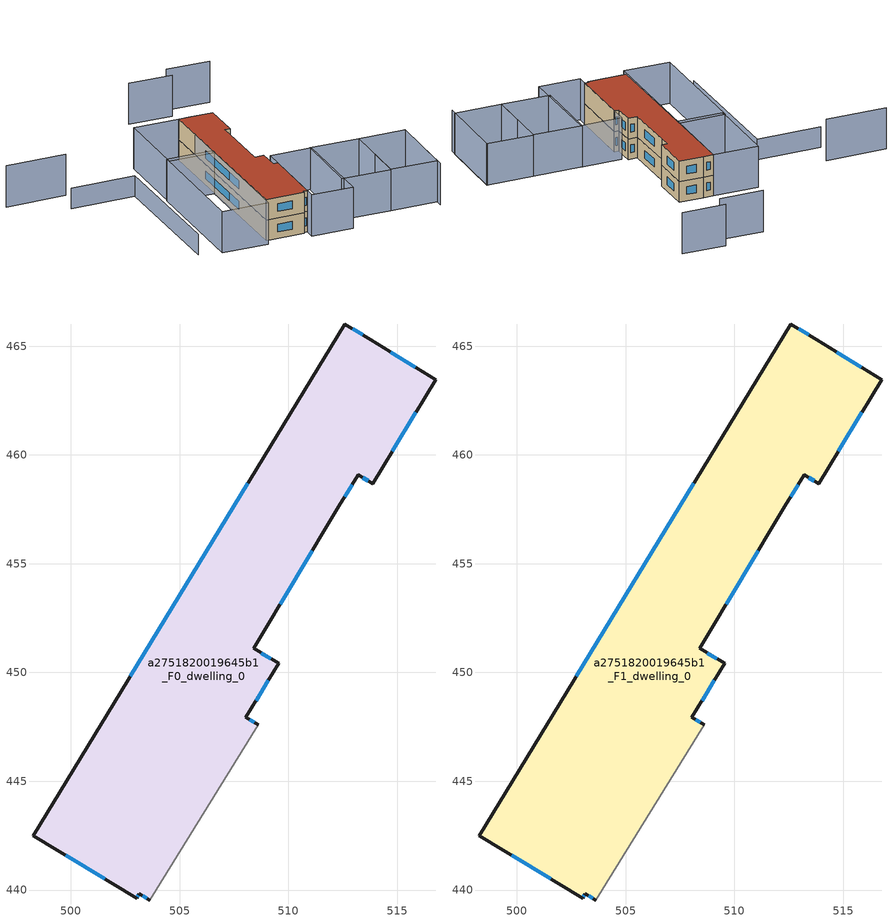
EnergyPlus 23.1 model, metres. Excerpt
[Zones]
a2751820019645b1_F0_dwelling_0
 floor ground (EU_floor_Construction): 516.77,463.46 513.87,458.68 513.2,459.08 512.32,457.63 508.41,451.11 509.55,450.41 508.05,447.93 508.62,447.61 503.64,439.54 503.14,439.82 503.03,439.63 498.28,442.5 512.6,466.02 513.78,465.3 z0
 wall outside (EU_wall_Construction): 508.62,447.61 508.05,447.93 509.55,450.41 508.41,451.11 512.32,457.63 513.2,459.08 513.87,458.68 516.77,463.46 513.78,465.3 512.6,466.02 498.28,442.5 503.03,439.63 503.14,439.82 503.64,439.54 z0:3
 wall adiabatic (EU_wall_Construction): 503.64,439.54 508.62,447.61 z0:3
 window (EU_Window_Construction): 515.84,464.03 514.71,464.73 / 514.78,460.17 515.86,461.97 / 513.41,458.96 513.66,458.8 / 512.6,458.08 512.93,458.63 / 509.63,453.14 511.1,455.6 / 509.2,450.63 508.76,450.89 / 508.52,448.7 509.08,449.64 / 508.44,447.71 508.23,447.83 / 503.3,439.73 503.48,439.63 / 503.06,439.69 503.11,439.76 / 499.76,441.6 501.55,440.52 / 508.14,458.69 502.74,449.83 / 513.41,465.53 512.97,465.79 z0.93:2.07
a2751820019645b1_F1_dwelling_0
 floor to a2751820019645b1_F0_dwelling_0 (EU_floor_Construction): 516.77,463.46 513.87,458.68 513.2,459.08 512.32,457.63 508.4,451.11 509.55,450.41 508.05,447.93 508.62,447.61 503.63,439.54 503.14,439.82 503.03,439.63 498.28,442.5 512.6,466.02 513.78,465.3 z3
 wall outside (EU_wall_Construction): 508.62,447.61 508.05,447.93 509.55,450.41 508.41,451.11 512.32,457.63 513.2,459.08 513.87,458.68 516.77,463.46 513.78,465.3 512.6,466.02 498.28,442.5 503.03,439.63 503.14,439.82 503.64,439.54 z3:6
 wall adiabatic (EU_wall_Construction): 503.64,439.54 508.62,447.61 z3:6
 window (EU_Window_Construction): 515.84,464.03 514.71,464.73 / 514.78,460.17 515.86,461.97 / 513.41,458.96 513.66,458.8 / 512.6,458.08 512.93,458.63 / 509.63,453.14 511.1,455.6 / 509.2,450.63 508.76,450.89 / 508.52,448.7 509.08,449.64 / 508.44,447.71 508.23,447.83 / 503.3,439.73 503.48,439.63 / 503.06,439.69 503.11,439.76 / 499.76,441.6 501.55,440.52 / 508.14,458.69 502.74,449.83 / 513.41,465.53 512.97,465.79 z3.93:5.07
 roof outside (EU_roof_Construction): 508.62,447.61 508.05,447.93 509.55,450.41 508.41,451.11 512.32,457.63 513.2,459.08 513.87,458.68 516.77,463.46 513.78,465.3 512.6,466.02 498.28,442.5 503.03,439.63 503.14,439.82 503.64,439.54 z6
shading: 520.41,429.72 526.53,439.42 / 529.85,472.74 524.52,476.05 / 523.49,474.39 518.16,477.7 / 487.77,476.8 495.2,472.26 / 515.25,434.09 520.83,442.95 / 520.83,442.95 526.5,439.37 / 526.5,439.37 520.91,430.51 / 520.91,430.51 515.25,434.09 / 520.8,442.89 515.23,434.05 / 515.23,434.05 509.25,437.82 / 509.25,437.82 514.82,446.66 / 514.82,446.66 520.8,442.89 / 502.85,438.27 509.88,449.64 / 509.88,449.64 514.94,446.51 / 514.94,446.51 507.91,435.14 / 507.91,435.14 502.85,438.27 / 506.95,456.88 497.57,441.7 / 497.57,441.7 491.94,445.18 / 491.94,445.18 501.32,460.36 / 501.32,460.36 506.95,456.88 / 512.6,466.03 506.59,456.31 / 506.59,456.31 501.06,459.73 / 501.06,459.73 507.07,469.45 / 507.07,469.45 512.6,466.03 z0:6; 492.21,469.37 500.04,464.6 / 500.04,464.6 489.59,447.47 z0:3
[Building]
EU S2 Campaign: North Axis=0; Terrain=City; Solar Distribution=FullExterior
[Site:Location]
Montreal-Trudeau.Intl.AP: Latitude=45.4667; Longitude=-73.75; Time Zone=-5; Elevation=36
[SizingPeriod:WeatherFileDays]
AnnualSizingPeriod: Begin Month=1; Begin Day of Month=1; End Month=12; End Day of Month=31; Day of Week for Start Day=Monday; Use Weather File Daylight Saving Period=No; Use Weather File Rain and Snow Indicators=No
[MATERIAL]
EU_InternalMass_Material: Roughness=MediumRough; Thickness=0.1; Conductivity=1; Density=1800; Specific Heat=900; Thermal Absorptance=0.9; Solar Absorptance=0.7; Visible Absorptance=0.7
[MATERIAL:NOMASS] Roughness=MediumRough; Thermal Absorptance=0.9; Solar Absorptance=0.7; Visible Absorptance=0.7
Name | Thermal Resistance
EU_wall_NoMass; EU_floor_NoMass | 1.36485
EU_roof_NoMass | 2.55992
[WINDOWMATERIAL:SIMPLEGLAZINGSYSTEM]
EU_Window_SimpleGlazing: UFactor=3.92339; Solar Heat Gain Coefficient=0.8; Visible Transmittance=0.8
[CONSTRUCTION]
EU_wall_Construction: EU_wall_NoMass
EU_roof_Construction: EU_roof_NoMass
EU_floor_Construction: EU_floor_NoMass
EU_Window_Construction: EU_Window_SimpleGlazing
EU_InternalMass_Construction: EU_InternalMass_Material
[ZONE] Type=1; Multiplier=1; Ceiling Height=autocalculate; Volume=424.687; Floor Area=autocalculate; Part of Total Floor Area=Yes
a2751820019645b1_F0_dwelling_0; a2751820019645b1_F1_dwelling_0
[INTERNALMASS] Construction=EU_InternalMass_Construction; Surface Area=141.563
Name | Zone or ZoneList
a2751820019645b1_F0_dwelling_0_EU_InternalMass | a2751820019645b1_F0_dwelling_0
a2751820019645b1_F1_dwelling_0_EU_InternalMass | a2751820019645b1_F1_dwelling_0
[OTHEREQUIPMENT] Fuel Type=Electricity; Design Level Calculation Method=Watts/Area; Power per Zone Floor Area=1; Fraction Latent=0; Fraction Radiant=0; Fraction Lost=0; Carbon Dioxide Generation Rate=0; EndUse Subcategory=EU_Step8_InternalGains
Name | Zone or ZoneList or Space or SpaceList | Schedule
EU_Step8_InternalGain_a2751820019645b1_F0_dwelling_0_f000 | a2751820019645b1_F0_dwelling_0 | EU_Step8_GainSchedule_a2751820019645b1_F0_dwelling_0_f000
EU_Step8_InternalGain_a2751820019645b1_F1_dwelling_0_f000 | a2751820019645b1_F1_dwelling_0 | EU_Step8_GainSchedule_a2751820019645b1_F1_dwelling_0_f000
[ZONEVENTILATION:DESIGNFLOWRATE] Schedule=EU_AlwaysOn; Design Flow Rate Calculation Method=AirChanges/Hour; Air Changes per Hour=0.860309; Ventilation Type=Natural; Fan Pressure Rise=0; Fan Total Efficiency=1; Constant Term Coefficient=1; Temperature Term Coefficient=0; Velocity Term Coefficient=0; Velocity Squared Term Coefficient=0; Minimum Indoor Temperature=-100; Maximum Indoor Temperature=100; Delta Temperature=-100; Minimum Outdoor Temperature=-100; Maximum Outdoor Temperature=100; Maximum Wind Speed=40
Name | Zone or ZoneList or Space or SpaceList
EU_ConstantAir_a2751820019645b1_F0_dwelling_0 | a2751820019645b1_F0_dwelling_0
EU_ConstantAir_a2751820019645b1_F1_dwelling_0 | a2751820019645b1_F1_dwelling_0
[HVACTEMPLATE:THERMOSTAT] Constant Heating Setpoint=20; Constant Cooling Setpoint=50
EU_HeatOnly_a2751820019645b1_F0_dwelling_0; EU_HeatOnly_a2751820019645b1_F1_dwelling_0
[HVACTEMPLATE:ZONE:IDEALLOADSAIRSYSTEM] System Availability Schedule=EU_AlwaysOn; Maximum Heating Supply Air Temperature=50; Minimum Cooling Supply Air Temperature=13; Maximum Heating Supply Air Humidity Ratio=0.0156; Minimum Cooling Supply Air Humidity Ratio=0.0077; Heating Limit=NoLimit; Cooling Limit=NoLimit; Heating Availability Schedule=EU_AlwaysOn; Cooling Availability Schedule=EU_CoolingOff; Dehumidification Control Type=ConstantSensibleHeatRatio; Cooling Sensible Heat Ratio=0.7; Dehumidification Setpoint=60; Humidification Control Type=None; Humidification Setpoint=30; Outdoor Air Method=None; Outdoor Air Flow Rate per Person=0.00944; Outdoor Air Flow Rate per Zone Floor Area=0; Outdoor Air Flow Rate per Zone=0; Demand Controlled Ventilation Type=None; Outdoor Air Economizer Type=NoEconomizer; Heat Recovery Type=None; Sensible Heat Recovery Effectiveness=0.7; Latent Heat Recovery Effectiveness=0.65
Name | Template Thermostat
a2751820019645b1_F0_dwelling_0 | EU_HeatOnly_a2751820019645b1_F0_dwelling_0
a2751820019645b1_F1_dwelling_0 | EU_HeatOnly_a2751820019645b1_F1_dwelling_0
[SIZING:ZONE] Zone Cooling Design Supply Air Temperature Input Method=SupplyAirTemperature; Zone Cooling Design Supply Air Temperature=13; Zone Heating Design Supply Air Temperature Input Method=SupplyAirTemperature; Zone Heating Design Supply Air Temperature=50; Zone Cooling Design Supply Air Humidity Ratio=0.008; Zone Heating Design Supply Air Humidity Ratio=0.008; Cooling Design Air Flow Method=DesignDay; Cooling Design Air Flow Rate=0; Cooling Minimum Air Flow per Zone Floor Area=0.000762; Cooling Minimum Air Flow=0; Cooling Minimum Air Flow Fraction=0.2; Heating Design Air Flow Method=DesignDay; Heating Design Air Flow Rate=0; Heating Maximum Air Flow per Zone Floor Area=0.002032; Heating Maximum Air Flow=0.141576; Heating Maximum Air Flow Fraction=0.3; Account for Dedicated Outdoor Air System=No; Dedicated Outdoor Air System Control Strategy=NeutralSupplyAir; Dedicated Outdoor Air Low Setpoint Temperature for Design=autosize; Dedicated Outdoor Air High Setpoint Temperature for Design=autosize; Zone Load Sizing Method=Sensible Load Only No Latent Load; Zone Latent Cooling Design Supply Air Humidity Ratio Input Method=HumidityRatioDifference; Zone Cooling Design Supply Air Humidity Ratio Difference=0.005; Zone Latent Heating Design Supply Air Humidity Ratio Input Method=HumidityRatioDifference; Zone Humidification Design Supply Air Humidity Ratio Difference=0.005
a2751820019645b1_F0_dwelling_0; a2751820019645b1_F1_dwelling_0
[SCHEDULE:CONSTANT]
Name | Hourly Value
EU_AlwaysOn | 1
EU_CoolingOff | 0
[SCHEDULE:FILE] Column Number=1; Rows to Skip at Top=0; Number of Hours of Data=8760; Column Separator=Comma; Interpolate to Timestep=No; Minutes per Item=60; Adjust Schedule for Daylight Savings=Yes
Name | File
EU_Step8_GainSchedule_a2751820019645b1_F0_dwelling_0_f000 | ../../schedules/a2751820019645b1/a2751820019645b1_F0_dwelling_0_f000_gain.csv
EU_Step8_GainSchedule_a2751820019645b1_F1_dwelling_0_f000 | ../../schedules/a2751820019645b1/a2751820019645b1_F1_dwelling_0_f000_gain.csv
